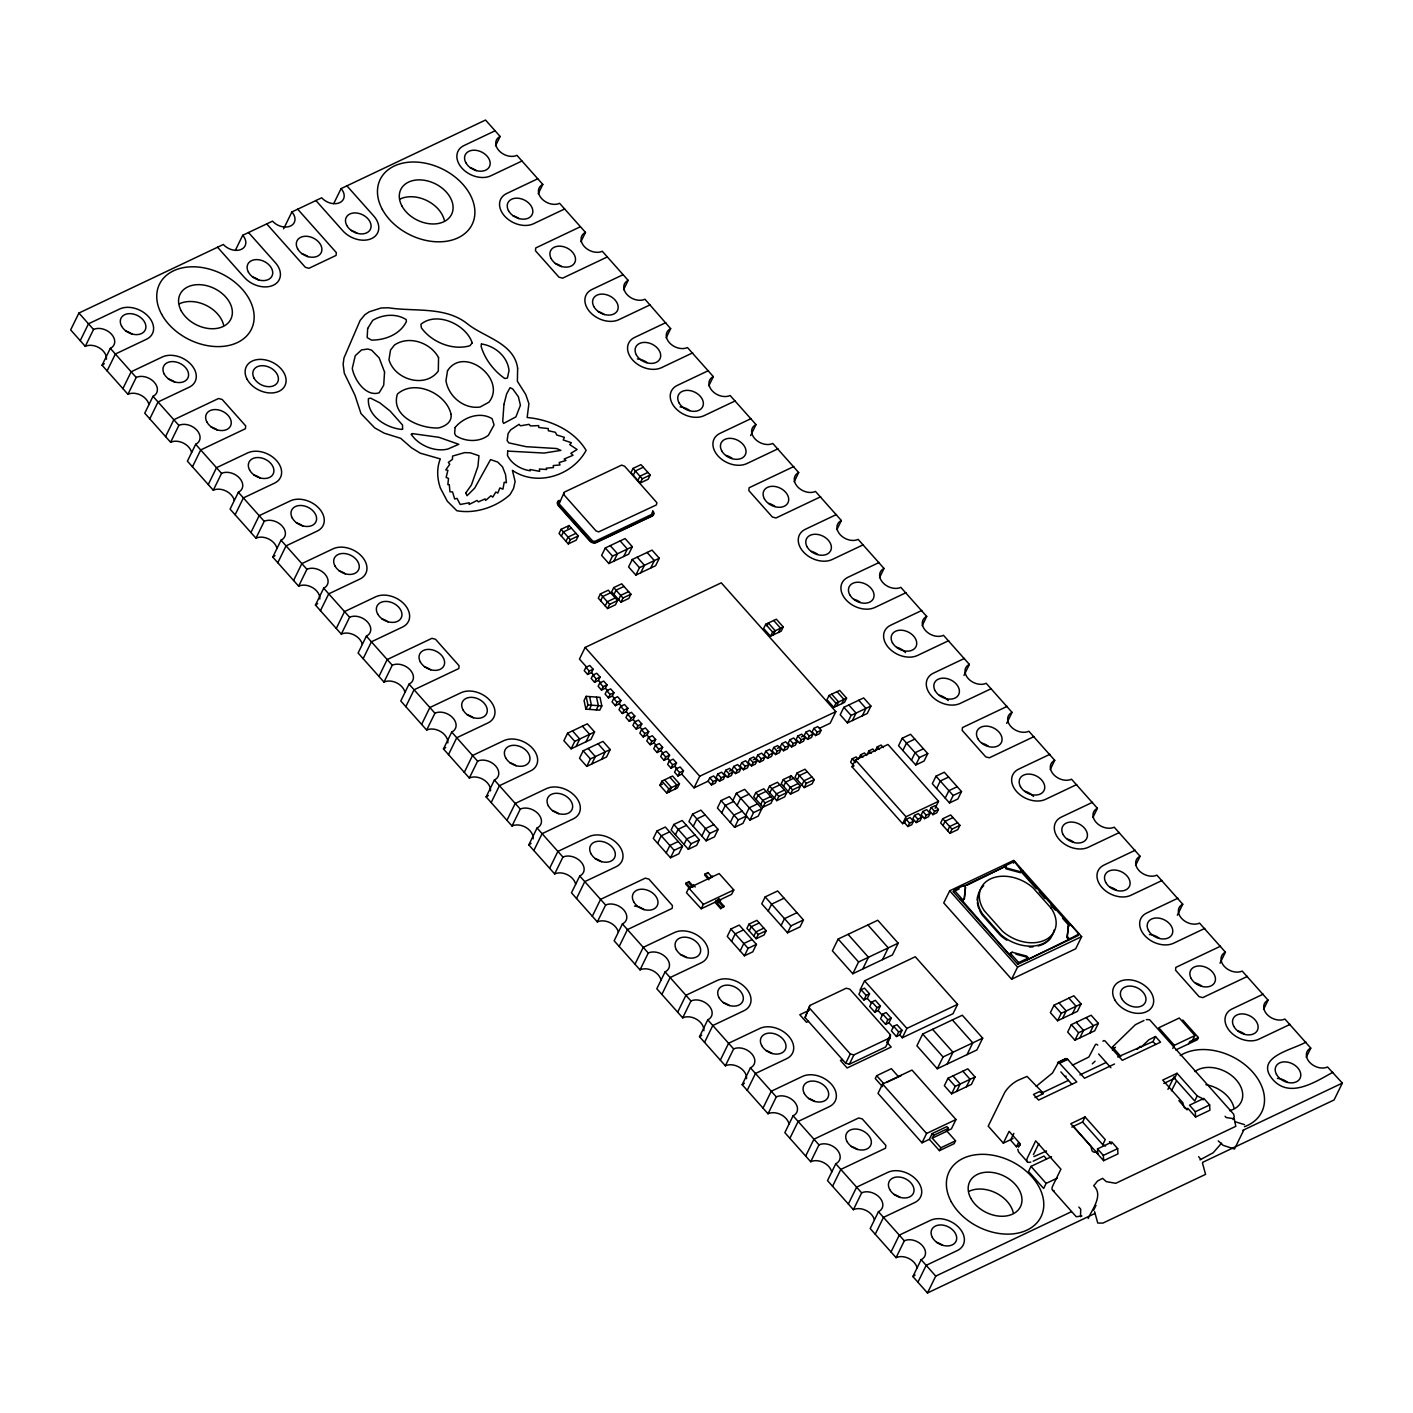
<?xml version="1.0" encoding="UTF-8"?>
<svg xmlns="http://www.w3.org/2000/svg" width="1413" height="1413" viewBox="0 0 1413 1413"><rect width="100%" height="100%" fill="white"/><g stroke="black" fill="none" stroke-linecap="round" stroke-linejoin="round"><path stroke-width="1.5" d="M1017.819 1149.193L1018.473 1151.789L1027.534 1161.981M1080.521 1216.717L1080.698 1209.175L1078.825 1207.073M805.074 1017.59L809.914 1005.455L846.228 988.217L849.831 989.188L890.473 1034.864L890.225 1037.672L885.651 1046.998L849.337 1064.236L845.716 1063.265L805.074 1017.59L809.914 1005.455M965.485 887.364L964.461 898.58L962.112 900.346L964.055 899.427L965.485 887.364L963.807 885.474L954.128 890.066L953.298 891.744L1017.819 964.267L1078.031 935.671L1078.861 933.993L1070.471 924.544L1068.528 925.462L1067.098 937.543L1068.776 939.433L1078.861 933.993M1067.098 937.543L1068.528 925.462M1202.534 1162.404L1334.084 1099.95L1342.35 1083.1L1327.566 1066.992A13.459 9.661 26.1 0 1 1309.48 1062.152A13.459 9.661 26.1 0 1 1310.769 1048.11L1284.894 1019.038A13.459 9.661 26.1 0 1 1266.807 1014.181A13.459 9.661 26.1 0 1 1268.097 1000.157L1242.221 971.067A13.459 9.661 26.1 0 1 1224.135 966.227A13.459 9.661 26.1 0 1 1225.424 952.185L1199.549 923.113A13.459 9.661 26.1 0 1 1181.462 918.256A13.459 9.661 26.1 0 1 1182.752 904.232L1156.876 875.142A13.459 9.661 26.1 0 1 1138.79 870.302A13.459 9.661 26.1 0 1 1140.079 856.26L1114.203 827.188A13.459 9.661 26.1 0 1 1096.117 822.331A13.459 9.661 26.1 0 1 1097.406 808.289L1071.531 779.217A13.459 9.661 26.1 0 1 1053.444 774.377A13.459 9.661 26.1 0 1 1054.734 760.335L1028.858 731.245A13.459 9.661 26.1 0 1 1010.772 726.406A13.459 9.661 26.1 0 1 1012.061 712.364L986.186 683.291A13.459 9.661 26.1 0 1 968.099 678.434A13.459 9.661 26.1 0 1 969.371 664.41L943.513 635.32A13.459 9.661 26.1 0 1 925.427 630.481A13.459 9.661 26.1 0 1 926.698 616.439L900.84 587.366A13.459 9.661 26.1 0 1 882.754 582.509A13.459 9.661 26.1 0 1 884.026 568.468L858.15 539.395A13.459 9.661 26.1 0 1 840.081 534.556A13.459 9.661 26.1 0 1 841.353 520.514L815.478 491.424A13.459 9.661 26.1 0 1 797.409 486.584A13.459 9.661 26.1 0 1 798.681 472.543L772.805 443.47A13.459 9.661 26.1 0 1 754.736 438.613A13.459 9.661 26.1 0 1 756.008 424.589L730.132 395.499A13.459 9.661 26.1 0 1 712.064 390.659A13.459 9.661 26.1 0 1 713.335 376.617L687.46 347.545A13.459 9.661 26.1 0 1 669.391 342.688A13.459 9.661 26.1 0 1 670.663 328.646L644.964 299.238A13.459 9.661 26.1 0 1 626.877 294.399A13.459 9.661 26.1 0 1 628.149 280.357L602.291 251.267A13.459 9.661 26.1 0 1 584.205 246.427A13.459 9.661 26.1 0 1 585.477 232.386L559.601 203.313A13.459 9.661 26.1 0 1 541.532 198.456A13.459 9.661 26.1 0 1 542.804 184.432L516.928 155.342A13.459 9.661 26.1 0 1 498.86 150.502A13.459 9.661 26.1 0 1 500.131 136.46L485.524 120.034L341.081 188.6A13.459 9.661 26.1 0 1 339.791 202.642A13.459 9.661 26.1 0 1 321.705 197.785L291.89 211.95A13.459 9.661 26.1 0 1 290.619 225.974A13.459 9.661 26.1 0 1 272.532 221.135L242.718 235.282A13.459 9.661 26.1 0 1 241.429 249.324A13.459 9.661 26.1 0 1 223.36 244.484L78.916 313.05L70.65 329.9L85.275 346.344A13.459 9.661 26.1 0 1 99.405 347.916A13.459 9.661 26.1 0 1 106.452 359.202M80.223 340.674L88.489 323.807L119.663 309.005A21.548 15.455 26.1 0 1 148.595 316.759A21.548 15.455 26.1 0 1 146.546 339.226L115.371 354.027L107.105 370.895M85.275 346.344L93.523 329.476L78.916 313.05M148.93 404.489A13.459 9.661 26.1 0 0 127.947 394.298L102.072 365.225L110.32 348.357A13.459 9.661 26.1 0 0 111.609 334.316A13.459 9.661 26.1 0 0 93.523 329.476M122.896 388.628L131.162 371.778L162.336 356.977A21.548 15.455 26.1 0 1 191.267 364.731A21.548 15.455 26.1 0 1 189.218 387.197L158.044 401.981L149.778 418.849M127.947 394.298L136.196 377.448L110.32 348.357M136.196 377.448A13.459 9.661 26.1 0 1 154.282 382.287A13.459 9.661 26.1 0 1 153.01 396.329L144.744 413.179L170.62 442.269A13.459 9.661 26.1 0 1 191.603 452.443M235.37 250.278L242.718 235.282M165.568 436.599L173.834 419.732L218.556 398.501L222.177 399.473L245.703 425.914L245.438 428.722L200.717 449.952L192.451 466.82M170.62 442.269L178.868 425.401L153.01 396.329M283.642 228.8L291.89 211.95M178.868 425.401A13.459 9.661 26.1 0 1 196.955 430.259A13.459 9.661 26.1 0 1 195.683 444.283L187.417 461.15L213.292 490.223A13.459 9.661 26.1 0 1 234.275 500.414M333.733 203.596L341.081 188.6M208.241 484.571L216.507 467.703L247.681 452.902A21.548 15.455 26.1 0 1 276.612 460.656A21.548 15.455 26.1 0 1 274.564 483.122L243.389 497.924L235.123 514.774M213.292 490.223L221.541 473.373L195.683 444.283M221.541 473.373A13.459 9.661 26.1 0 1 239.627 478.212A13.459 9.661 26.1 0 1 238.355 492.254L230.089 509.122L255.965 538.194A13.459 9.661 26.1 0 1 276.948 548.385M250.913 532.524L259.18 515.674L290.354 500.873A21.548 15.455 26.1 0 1 319.285 508.627A21.548 15.455 26.1 0 1 317.236 531.076L286.062 545.877L277.796 562.745M255.965 538.194L264.213 521.326L238.355 492.254M319.815 599.024A13.459 9.661 26.1 0 0 312.768 587.737A13.459 9.661 26.1 0 0 298.638 586.165L272.762 557.075L281.028 540.208A13.459 9.661 26.1 0 0 282.3 526.184A13.459 9.661 26.1 0 0 264.213 521.326M495.539 145.822L500.131 136.46M293.586 580.496L301.852 563.628L333.026 548.827A21.548 15.455 26.1 0 1 361.958 556.581A21.548 15.455 26.1 0 1 359.909 579.047L328.734 593.849L320.468 610.699M298.638 586.165L306.904 569.298L281.028 540.208M362.293 644.31A13.459 9.661 26.1 0 0 341.31 634.119L315.435 605.047L323.701 588.179A13.459 9.661 26.1 0 0 324.972 574.137A13.459 9.661 26.1 0 0 306.904 569.298M538.212 193.793L542.804 184.432M336.276 628.449L344.525 611.599L375.699 596.798A21.548 15.455 26.1 0 1 404.63 604.552A21.548 15.455 26.1 0 1 402.581 627.019L371.407 641.802L363.141 658.67M341.31 634.119L349.576 617.251L323.701 588.179M349.576 617.251A13.459 9.661 26.1 0 1 367.645 622.109A13.459 9.661 26.1 0 1 366.373 636.15L358.107 653L383.983 682.09A13.459 9.661 26.1 0 1 404.966 692.264M580.884 241.764L585.477 232.386M378.949 676.421L387.197 659.553L431.936 638.323L435.54 639.294L459.066 665.735L458.819 668.543L414.08 689.774L405.831 706.641M383.983 682.09L392.249 665.223L366.373 636.15M392.249 665.223A13.459 9.661 26.1 0 1 410.318 670.062A13.459 9.661 26.1 0 1 409.046 684.104L400.78 700.972L426.655 730.044A13.459 9.661 26.1 0 1 440.785 731.634A13.459 9.661 26.1 0 1 447.833 742.92M623.575 289.718L628.149 280.357M421.622 724.392L429.87 707.524L461.044 692.723A21.548 15.455 26.1 0 1 489.975 700.477A21.548 15.455 26.1 0 1 487.927 722.944L456.752 737.745L448.504 754.595M426.655 730.044L434.921 713.194L409.046 684.104M652.294 512.16L651.711 514.403L595.014 541.303L592.754 541.144L559.106 503.805L564.317 492.13L621.632 465.107L624.617 466.202L656.921 502.728L656.339 504.953L598.6 531.906L596.021 530.882L564.458 495.38L563.646 493.066M490.523 790.891A13.459 9.661 26.1 0 0 483.458 779.605A13.459 9.661 26.1 0 0 469.328 778.015L443.452 748.925L451.718 732.075A13.459 9.661 26.1 0 0 452.99 718.034A13.459 9.661 26.1 0 0 434.921 713.194M561.12 529.31L559.053 533.531L568.291 543.917L576.239 540.155L578.288 535.933L569.05 525.548L561.12 529.31L570.357 539.695L568.291 543.917M561.367 536.128L563.434 531.906L571.364 528.144M567.673 528.356L569.05 525.548M565.977 541.32L568.044 537.099L575.992 533.337M666.159 337.831L670.663 328.646M464.294 772.346L472.543 755.496L503.717 740.695A21.548 15.455 26.1 0 1 532.648 748.448A21.548 15.455 26.1 0 1 530.599 770.897L499.425 785.699L491.176 802.566M469.328 778.015L477.594 761.148L451.718 732.075M633.042 468.409L630.975 472.631L640.213 483.016L648.161 479.254L650.227 475.033L640.972 464.647L633.042 468.409L642.279 478.795L640.213 483.016M633.289 475.227L635.355 471.006L643.286 467.244M637.899 480.42L639.965 476.199L647.913 472.437M605.294 547.979L601.638 555.415L608.879 563.557L628.679 554.143L632.335 546.707L625.094 538.565L605.294 547.979L612.518 556.104L608.879 563.557M533.196 838.845A13.459 9.661 26.1 0 0 526.131 827.559A13.459 9.661 26.1 0 0 512.001 825.987L486.125 796.897L494.391 780.029A13.459 9.661 26.1 0 0 495.663 766.005A13.459 9.661 26.1 0 0 477.594 761.148M613.825 561.208L617.481 553.755L610.239 545.63M600.384 593.937L598.317 598.158L607.555 608.544L615.503 604.782L617.569 600.56L608.314 590.175L600.384 593.937L609.621 604.322L607.555 608.544M600.631 600.755L602.697 596.533L610.628 592.771M623.734 556.492L627.372 549.056L620.148 540.914M708.831 385.802L713.335 376.617M613.737 587.596L611.67 591.817L620.925 602.203L628.856 598.423L630.922 594.219L621.685 583.834L613.737 587.596L622.992 597.982L620.925 602.203M605.241 605.947L607.307 601.726L615.256 597.964M819.593 728.26L830.138 723.244L835.842 711.622L721.266 582.827L585.141 647.437L579.454 659.076L586.695 667.219M613.984 594.414L616.05 590.192L623.998 586.43M632.247 559.513L628.591 566.966L635.832 575.091L655.632 565.695L659.288 558.241L652.047 550.116L632.247 559.513L639.471 567.655L635.832 575.091M506.967 820.317L515.215 803.449L546.389 788.648A21.548 15.455 26.1 0 1 575.321 796.402A21.548 15.455 26.1 0 1 573.272 818.869L542.097 833.67L533.849 850.52M618.611 599.607L620.678 595.385L628.608 591.623M585.918 667.307L584.258 670.68L587.614 674.46L591.499 672.623L593.142 669.25L589.786 665.47L585.918 667.307L589.274 671.087L587.614 674.46M512.001 825.987L520.267 809.119L494.391 780.029M640.778 572.742L644.434 565.288L637.192 557.164M592.859 675.114L591.217 678.487L594.573 682.267L598.441 680.43L600.101 677.057L596.728 673.277L592.859 675.114L596.215 678.894L594.573 682.267M567.549 733.241L563.893 740.695L571.117 748.819L590.934 739.423L594.573 731.969L587.349 723.827L567.549 733.241L574.773 741.366L571.117 748.819M586.13 696.344L584.064 700.548L585.883 709.132L599.766 710.156L601.832 705.935L600.013 697.351L586.13 696.344L587.932 704.91L585.883 709.132M650.687 568.044L654.325 560.59L647.101 552.465M599.801 682.921L598.158 686.294L601.514 690.074L605.382 688.237L607.042 684.863L603.687 681.084L599.801 682.921L603.174 686.7L601.514 690.074M589.345 709.379L591.411 705.175L589.592 696.591M576.08 746.47L579.719 739.017L572.495 730.892M575.656 884.132A13.459 9.661 26.1 0 0 554.673 873.941L528.798 844.868L537.064 828A13.459 9.661 26.1 0 0 538.353 813.959A13.459 9.661 26.1 0 0 520.267 809.119M596.286 709.891L598.353 705.67L596.533 697.104M606.76 690.727L605.1 694.101L608.473 697.881L612.341 696.044L613.984 692.67L610.628 688.89L606.76 690.727L610.116 694.507L608.473 697.881M585.989 741.772L589.627 734.318L582.403 726.194M583.163 750.798L579.524 758.251L586.748 766.376L606.548 756.979L610.204 749.526L602.98 741.401L583.163 750.798L590.404 758.922L586.748 766.376M613.701 698.552L612.059 701.908L615.414 705.688L619.283 703.851L620.943 700.477L617.569 696.697L613.701 698.552L617.057 702.314L615.414 705.688M750.621 435.593L756.008 424.589M591.694 764.027L595.35 756.573L588.126 748.448M620.66 706.359L619 709.732L622.356 713.494L626.224 711.657L627.884 708.284L624.528 704.522L620.66 706.359L624.016 710.121L622.356 713.494M601.602 759.329L605.259 751.875L598.017 743.75M549.639 868.271L557.888 851.421L589.062 836.62A21.548 15.455 26.1 0 1 617.993 844.373A21.548 15.455 26.1 0 1 615.944 866.84L584.77 881.624L576.522 898.491M627.602 714.166L625.941 717.539L629.315 721.319L633.183 719.464L634.826 716.108L631.47 712.329L627.602 714.166L630.957 717.945L629.315 721.319M554.673 873.941L562.939 857.073L537.064 828M634.543 721.972L632.9 725.346L636.256 729.126L640.124 727.289L641.785 723.915L638.411 720.135L634.543 721.972L637.899 725.752L636.256 729.126M641.502 729.779L639.842 733.153L643.198 736.932L647.083 735.096L648.726 731.722L645.37 727.942L641.502 729.779L644.858 733.559L643.198 736.932M562.939 857.073A13.459 9.661 26.1 0 1 581.026 861.93A13.459 9.661 26.1 0 1 579.736 875.972L571.47 892.822L597.346 921.912A13.459 9.661 26.1 0 1 618.329 932.085M648.443 737.586L646.783 740.96L650.157 744.739L654.025 742.902L655.667 739.529L652.311 735.749L648.443 737.586L651.799 741.366L650.157 744.739M655.385 745.393L653.742 748.766L657.098 752.546L660.966 750.709L662.626 747.336L659.27 743.556L655.385 745.393L658.758 749.173L657.098 752.546M794.194 481.727L798.681 472.543M662.344 753.2L660.683 756.573L664.039 760.353L667.925 758.516L669.568 755.143L666.212 751.363L662.344 753.2L665.7 756.979L664.039 760.353M592.312 916.242L600.578 899.375L645.299 878.144L648.92 879.116L672.429 905.556L672.182 908.365L627.443 929.595L619.194 946.463M669.285 761.006L667.625 764.38L670.998 768.16L674.866 766.323L676.509 762.949L673.153 759.17L669.285 761.006L672.641 764.786L670.998 768.16M659.871 785.31L661.92 781.106L672.57 776.037L679.459 783.791L677.392 787.995L666.759 793.064L659.871 785.31L662.52 784.056M597.346 921.912L605.612 905.044L579.736 875.972M676.226 768.831L674.584 772.205L677.94 775.967L681.808 774.13L683.468 770.756L680.112 766.994L676.226 768.831L679.6 772.593L677.94 775.967M666.759 793.064L668.808 788.843L679.459 783.791M669.409 791.792L671.475 787.571L664.587 779.835M674.743 789.266L676.809 785.045L669.921 777.309M656.974 830.985L653.318 838.439L670.504 857.762L678.841 853.805L682.497 846.352L665.311 827.029L656.974 830.985L674.16 850.308L670.504 857.762M657.61 843.278L661.266 835.825L669.603 831.868M765.705 624.281L763.638 628.485L770.527 636.239L781.177 631.169L783.244 626.966L776.355 619.212L765.705 624.281L772.593 632.017L770.527 636.239M766.994 625.818L768.372 623.009L775.26 630.746L773.194 634.967M605.612 905.044A13.459 9.661 26.1 0 1 623.698 909.884A13.459 9.661 26.1 0 1 622.409 923.925L614.143 940.793L640.018 969.866A13.459 9.661 26.1 0 1 661.001 980.057M673.842 824.468L671.14 829.979L688.325 849.301L696.662 845.345L699.364 839.834L682.161 820.511L673.842 824.468L691.028 843.791L688.325 849.301M681.808 774.13L694.03 787.871L699.735 776.232L835.842 711.622M666.212 852.922L669.868 845.486L678.187 841.53M675.432 834.818L678.134 829.307L686.471 825.351M778.51 632.441L780.577 628.22L773.688 620.484M708.107 781.177L709.75 777.804L713.636 775.967L716.992 779.746L715.331 783.12L711.463 784.957L708.107 781.177L694.03 787.871M692.6 814.082L688.943 821.536L706.129 840.841L714.466 836.885L718.122 829.449L700.936 810.126L692.6 814.082L709.785 833.405L706.129 840.841M711.463 784.957L713.123 781.583L716.992 779.746M836.867 529.698L841.353 520.514M717.769 774.006L716.108 777.38L719.464 781.159L723.35 779.322L724.993 775.949L721.637 772.169L717.769 774.006L721.125 777.786L719.464 781.159M684.016 844.479L686.718 838.969L695.055 834.995M693.235 826.358L696.892 818.904L705.228 814.948M725.77 770.209L724.127 773.582L727.483 777.362L731.351 775.525L733.011 772.152L729.638 768.372L725.77 770.209L729.126 773.988L727.483 777.362M634.985 964.214L643.251 947.346L674.425 932.545A21.548 15.455 26.1 0 1 703.356 940.299A21.548 15.455 26.1 0 1 701.29 962.765L670.133 977.549L661.867 994.416M732.128 769.785L733.771 766.411L737.657 764.574L741.013 768.336L739.352 771.71L735.484 773.565L732.128 769.785L729.373 771.092M701.837 836.019L705.493 828.566L713.83 824.609M732.711 800.765L736.35 793.311L744.686 789.355L761.872 808.66L758.233 816.113L749.897 820.07L729.391 796.614L721.054 800.57L717.415 808.024L734.601 827.329L742.938 823.373L746.576 815.937L738.24 819.893L734.601 827.329M735.484 773.565L737.144 770.191L741.013 768.336M640.018 969.866L648.284 953.016L622.409 923.925M741.79 762.614L740.129 765.97L743.485 769.749L747.371 767.913L749.014 764.539L745.658 760.759L741.79 762.614L745.146 766.376L743.485 769.749M686.153 882.966L690.18 887.505L693.094 886.128L689.049 881.588L686.153 882.966L685.658 883.973L689.933 888.795M721.707 812.846L725.364 805.392L733.683 801.436M689.049 881.588L688.555 882.595L692.847 887.417M749.791 758.799L748.148 762.172L751.504 765.952L755.372 764.115L757.032 760.742L753.659 756.962L749.791 758.799L753.147 762.578L751.504 765.952M718.864 898.845L717.875 900.876L731.616 894.341L733.771 889.96L719.182 873.57L688.785 888L686.471 892.733L701.219 908.771L714.96 902.253L718.864 898.845L720.542 900.735L717.133 903.119L721.178 907.658L720.683 908.665L714.96 902.253M690.18 887.505L693.589 885.103L695.267 886.993M693.094 886.128L693.589 885.103M756.149 758.375L757.792 755.001L761.678 753.164L765.034 756.944L763.373 760.318L759.505 762.155L756.149 758.375L753.394 759.682M737.003 805.587L740.659 798.133L748.996 794.177M759.505 762.155L761.165 758.781L765.034 756.944M705.105 873.976L709.132 878.497L712.046 877.12L708.001 872.598L705.105 873.976L704.61 874.983L708.884 879.804M730.291 822.507L733.948 815.054L742.284 811.097M765.811 751.204L764.15 754.577L767.506 758.357L771.392 756.52L773.035 753.147L769.679 749.367L765.811 751.204L769.167 754.984L767.506 758.357M707.507 873.605L708.001 872.598M709.132 878.497L712.541 876.113L712.046 877.12M773.812 747.406L772.169 750.78L775.525 754.56L779.393 752.705L781.053 749.349L777.68 745.569L773.812 747.406L777.168 751.186L775.525 754.56M648.284 953.016A13.459 9.661 26.1 0 1 666.371 957.855A13.459 9.661 26.1 0 1 665.081 971.897L656.815 988.747L682.691 1017.837A13.459 9.661 26.1 0 1 696.821 1019.427A13.459 9.661 26.1 0 1 703.886 1030.695M755.814 792.569L753.747 796.773L762.985 807.176L770.933 803.396L772.999 799.175L763.762 788.79L755.814 792.569L765.051 802.955L762.985 807.176M745.587 815.248L749.243 807.794L757.58 803.838M780.17 746.982L781.813 743.609L785.699 741.772L789.055 745.534L787.394 748.908L783.526 750.745L780.17 746.982L777.415 748.289M701.219 908.771L703.374 904.391L733.771 889.96M756.061 799.369L758.127 795.166L766.058 791.386M783.526 750.745L785.186 747.371L789.055 745.534M749.897 820.07L753.535 812.616L761.872 808.66M789.832 739.794L788.171 743.167L791.527 746.947L795.413 745.11L797.056 741.737L793.7 737.957L789.832 739.794L793.188 743.574L791.527 746.947M769.573 786.034L767.506 790.256L776.744 800.641L784.674 796.879L786.741 792.658L777.503 782.272L769.573 786.034L778.81 796.42L776.744 800.641M760.689 804.562L762.755 800.359L770.686 796.579M769.802 792.852L771.869 788.631L779.817 784.869M797.833 735.996L796.173 739.37L799.546 743.15L803.414 741.313L805.074 737.939L801.701 734.159L797.833 735.996L801.189 739.776L799.546 743.15M717.133 903.119L720.542 900.735M879.54 577.652L884.026 568.468M804.191 735.572L805.834 732.199L809.72 730.362L813.076 734.142L811.415 737.515L807.547 739.352L804.191 735.572L801.436 736.88M774.43 798.045L776.496 793.823L784.427 790.061M783.314 779.517L781.248 783.738L790.485 794.124L798.433 790.344L800.482 786.14L791.245 775.755L783.314 779.517L792.552 789.902L790.485 794.124M720.683 908.665L724.074 906.281L720.047 901.741M783.561 786.335L785.628 782.113L793.558 778.351M807.547 739.352L809.207 735.979L813.076 734.142M829.042 695.461L826.976 699.682L833.864 707.418L844.515 702.367L846.581 698.146L839.693 690.409L829.042 695.461L835.931 703.215L833.864 707.418M813.853 728.402L812.192 731.775L815.548 735.555L819.434 733.718L821.077 730.344L817.721 726.565L813.853 728.402L817.209 732.181L815.548 735.555M789.867 778.563L791.245 775.755M677.657 1012.167L685.923 995.3L717.098 980.516A21.548 15.455 26.1 0 1 746.029 988.27A21.548 15.455 26.1 0 1 743.98 1010.719L712.806 1025.52L704.539 1042.388M788.171 791.527L790.238 787.306L798.186 783.544M797.056 772.982L794.989 777.203L804.227 787.589L812.175 783.826L814.241 779.605L805.004 769.22L797.056 772.982L806.293 783.367L804.227 787.589M797.303 779.799L799.369 775.578L807.3 771.816M682.691 1017.837L690.957 1000.969L665.081 971.897M836.531 706.164L838.598 701.943L831.709 694.207M730.892 929.03L727.253 936.466L744.439 955.789L752.776 951.832L756.414 944.379L739.229 925.073L730.892 929.03L748.095 948.335L744.439 955.789M801.93 784.992L803.997 780.771L811.927 777.009M841.848 703.639L843.914 699.417L837.026 691.681M843.861 707.312L840.205 714.766L847.447 722.891L867.246 713.494L870.903 706.041L863.661 697.916L843.861 707.312L851.085 715.455L847.447 722.891M731.545 941.305L735.202 933.852L743.538 929.895M748.996 924.12L746.929 928.323L756.167 938.709L764.097 934.947L766.164 930.725L756.926 920.34L748.996 924.12L758.233 934.505L756.167 938.709M765.157 896.902L761.766 903.825L787.536 932.81L800.041 926.875L803.432 919.951L777.662 890.967L765.157 896.902L790.927 925.886L787.536 932.81M749.226 930.92L751.292 926.716L759.24 922.936M852.392 720.542L856.048 713.106L848.807 704.963M740.147 950.967L743.786 943.513L752.122 939.557M746.559 1078.667A13.459 9.661 26.1 0 0 739.494 1067.38A13.459 9.661 26.1 0 0 725.364 1065.791L699.506 1036.718L707.754 1019.85A13.459 9.661 26.1 0 0 709.043 1005.826A13.459 9.661 26.1 0 0 690.957 1000.969M753.853 936.113L755.92 931.909L763.85 928.129M862.301 715.843L865.957 708.39L858.715 700.265M768.195 911.067L771.604 904.143L784.091 898.209M858.38 759.435L856.137 756.909L852.269 758.746L850.608 762.119L853.982 765.899L852.039 766.817L902.607 823.655L904.55 822.737L906.192 819.363L910.078 817.526L913.434 821.306L911.774 824.68L907.905 826.517L904.55 822.737M852.039 766.817L855.43 759.911L887.965 744.474L938.532 801.312L935.141 808.218M922.212 625.623L926.698 616.439M858.945 758.18L860.588 754.807L864.473 752.97L866.699 755.478M781.089 925.568L784.48 918.644L796.985 912.692M867.264 754.224L868.924 750.851L872.792 749.014L875.036 751.522M720.33 1060.139L728.596 1043.271L759.77 1028.47A21.548 15.455 26.1 0 1 788.701 1036.224A21.548 15.455 26.1 0 1 786.652 1058.69L755.478 1073.491L747.212 1090.341M875.601 750.268L877.243 746.894L881.111 745.057L883.355 747.583M725.364 1065.791L733.63 1048.941L707.754 1019.85M902.218 738.24L898.562 745.693L915.748 764.998L924.084 761.042L927.74 753.606L910.555 734.283L902.218 738.24L919.404 757.562L915.748 764.998M902.854 750.515L906.51 743.061L914.847 739.105M789.037 1123.953A13.459 9.661 26.1 0 0 768.036 1113.762L742.178 1084.689L750.427 1067.822A13.459 9.661 26.1 0 0 751.716 1053.78A13.459 9.661 26.1 0 0 733.63 1048.941M911.456 760.176L915.094 752.723L923.431 748.766M963.984 675.414L969.371 664.41M838.156 939.044L832.398 950.825L852.798 973.751L892.415 954.941L898.173 943.178L877.773 920.252L838.156 939.044L858.556 961.97L852.798 973.751M763.002 1108.092L771.268 1091.242L802.443 1076.441A21.548 15.455 26.1 0 1 831.374 1084.195A21.548 15.455 26.1 0 1 829.325 1106.644L798.151 1121.445L789.885 1138.313M902.607 823.655L905.998 816.749L938.532 801.312M907.905 826.517L909.566 823.143L913.434 821.306M768.036 1113.762L776.302 1096.894L750.427 1067.822M914.529 815.425L912.869 818.781L916.225 822.56L920.11 820.723L921.753 817.35L918.397 813.57L914.529 815.425L917.885 819.187L916.225 822.56M935.989 776.196L932.333 783.65L949.518 802.955L957.855 798.999L961.511 791.545L944.308 772.24L935.989 776.196L953.174 795.501L949.518 802.955M922.848 811.468L921.205 814.842L924.561 818.622L928.429 816.767L930.09 813.411L926.716 809.631L922.848 811.468L926.204 815.248L924.561 818.622M936.625 788.472L940.281 781.018L948.618 777.062M931.185 807.512L929.524 810.885L932.88 814.665L936.748 812.828L938.409 809.455L935.053 805.675L931.185 807.512L934.541 811.292L932.88 814.665M945.226 798.133L948.865 790.679L957.202 786.723M862.707 969.053L868.465 957.272L848.065 934.346M776.302 1096.894A13.459 9.661 26.1 0 1 794.389 1101.751A13.459 9.661 26.1 0 1 793.099 1115.793L784.851 1132.643L810.709 1161.733A13.459 9.661 26.1 0 1 831.709 1171.907M942.736 818.728L940.669 822.949L949.925 833.334L957.855 829.572L959.922 825.351L950.684 814.965L942.736 818.728L951.973 829.131L949.925 833.334M859.987 990.16L864.562 980.834L915.271 956.76L957.608 1004.343L953.033 1013.686L902.324 1037.76L899.816 1034.917L902.042 1030.36L896.99 1024.708L893.634 1026.297L891.391 1030.854L896.443 1036.524L899.816 1034.917M861.118 989.754L858.892 994.31L863.926 999.98L867.299 998.373L869.525 993.834L864.491 988.164L861.118 989.754L866.169 995.423L863.926 999.98M942.983 825.545L945.05 821.324L952.998 817.562M882.507 959.639L888.265 947.876L867.882 924.95M947.611 830.738L949.677 826.517L957.608 822.755M1006.657 723.385L1012.061 712.364M871.962 1001.941L869.719 1006.498L874.771 1012.167L878.144 1010.56L880.37 1006.003L875.318 1000.333L871.962 1001.941L876.996 1007.61L874.771 1012.167M845.716 1063.265L850.29 1053.939L809.649 1008.264M849.337 1064.236L853.911 1054.893L890.225 1037.672M805.675 1156.064L813.941 1139.196L858.662 1117.966L862.283 1118.937L885.81 1145.378L885.545 1148.186L840.823 1169.416L832.557 1186.284M810.709 1161.733L818.975 1144.866L793.099 1115.793M882.789 1014.128L880.564 1018.667L885.598 1024.337L888.971 1022.747L891.197 1018.19L886.163 1012.52L882.789 1014.128L887.841 1019.78L885.598 1024.337M949.695 890.791L943.743 902.925L1011.62 979.209L1075.699 948.794L1081.651 936.642L1013.775 860.358L949.695 890.791L1017.572 967.075L1011.62 979.209M886.816 1042.317L890.473 1034.864M963.807 885.474L963.401 886.304L1006.197 865.992L966.881 885.297M960.028 899.304L960.434 898.456L1011.107 956.707M898.527 1076.724L891.391 1068.687L876.678 1075.682L875.283 1078.543L882.471 1086.632M896.443 1036.524L898.668 1031.967L902.042 1030.36M818.975 1144.866A13.459 9.661 26.1 0 1 837.061 1149.705A13.459 9.661 26.1 0 1 835.772 1163.747L827.523 1180.614L853.399 1209.687A13.459 9.661 26.1 0 1 874.382 1219.878M902.324 1037.76L906.899 1028.417L957.608 1004.343M945.898 1131.477L951.408 1128.846L955.983 1119.52L911.986 1070.065L882.577 1084.036L878.003 1093.362L922 1142.817L929.348 1139.32L932.156 1133.597L946.869 1126.603L948.388 1128.316L946.975 1131.177L932.262 1138.154L940.846 1147.78L939.433 1150.659L929.348 1139.32M1050.23 769.52L1054.734 760.335M1004.661 866.081L1005.932 868.801L1020.398 872.686L1022.341 871.768L1014.357 861.488L1004.661 866.081L1006.356 867.971L1020.822 871.839L1022.747 870.92M922.671 1034.033L916.913 1045.814L937.296 1068.74L976.913 1049.93L982.689 1038.149L962.288 1015.223L922.671 1034.033L943.072 1056.959L937.296 1068.74M1013.527 863.166L1014.357 861.488M848.348 1204.035L856.614 1187.167L887.788 1172.366A21.548 15.455 26.1 0 1 916.719 1180.12A21.548 15.455 26.1 0 1 914.67 1202.587L883.496 1217.37L875.23 1234.238M853.399 1209.687L861.647 1192.837L835.772 1163.747M947.205 1064.024L952.98 1052.261L932.58 1029.335M861.647 1192.837A13.459 9.661 26.1 0 1 879.734 1197.676A13.459 9.661 26.1 0 1 878.444 1211.718L870.196 1228.568L896.072 1257.658A13.459 9.661 26.1 0 1 917.055 1267.832M947.999 1078.243L944.361 1085.696L951.585 1093.821L971.402 1084.407L975.041 1076.971L967.817 1068.829L947.999 1078.243L955.241 1086.367L951.585 1093.821M1012.185 952.221L1009.836 953.987L1012.185 952.221L1026.65 956.089L1028.328 957.979L1027.922 958.826L1026.227 956.937L1015.894 954.164M922 1142.817L926.575 1133.473L955.983 1119.52M967.022 1054.628L972.78 1042.865L952.38 1019.939M932.262 1138.154L933.675 1135.293L948.388 1128.316M1017.819 964.267L1018.649 962.571L1028.328 957.979M956.548 1091.472L960.186 1084.018L952.963 1075.894M1092.903 817.473L1097.406 808.289M1025.573 960.593L1070.701 938.515L1070.295 939.362M966.439 1086.774L970.095 1079.32L962.871 1071.195M891.02 1251.989L899.286 1235.121L930.461 1220.337A21.548 15.455 26.1 0 1 959.392 1228.091A21.548 15.455 26.1 0 1 957.343 1250.54L926.169 1265.341L917.902 1282.209M896.072 1257.658L904.32 1240.791L878.444 1211.718M946.975 1131.177L955.541 1140.803L954.146 1143.665L939.433 1150.659M1068.122 926.31L1070.471 924.544M1094.916 1213.484L927.476 1292.966L912.869 1276.54L921.135 1259.672A13.459 9.661 26.1 0 0 922.406 1245.648A13.459 9.661 26.1 0 0 904.32 1240.791M1054.027 1005.191L1050.371 1012.626L1057.595 1020.769L1077.413 1011.355L1081.069 1003.919L1073.827 995.776L1054.027 1005.191L1061.251 1013.315L1057.595 1020.769M1135.575 865.445L1140.079 856.26M927.476 1292.966L935.742 1276.098L1071.284 1211.771M1062.558 1018.42L1066.197 1010.966L1058.973 1002.841M1043.377 1093.203L1027.057 1076.423L1018.137 1080.239A13.459 4.645 -41.7 0 0 1004.325 1093.256L988.217 1126.143L1003.336 1143.135L1009.112 1131.336L1020.204 1143.788L1018.543 1147.162M1013.863 1133.403L1010.56 1140.15L1016.442 1146.755L1020.168 1144.989M1072.467 1013.704L1076.105 1006.268L1068.882 998.126M1071.319 1024.637L1067.68 1032.091L1074.904 1040.215L1094.722 1030.801L1098.36 1023.365L1091.136 1015.223L1071.319 1024.637L1078.561 1032.762L1074.904 1040.215M1035.005 1097.601L1042.971 1093.821L1039.332 1091.666L1033.504 1094.421L1038.555 1100.091L1076.794 1081.934L1058.567 1062.205L1052.526 1072.962L1036.153 1086.385M1016.442 1146.755L1018.349 1142.87L1020.027 1144.76M1079.868 1037.866L1083.506 1030.413L1076.282 1022.288M1089.759 1033.168L1093.415 1025.714L1086.173 1017.59M1033.433 1154.615L1038.838 1143.594M1051.537 1156.664L1031.013 1166.396L1028.54 1171.465L1043.659 1188.457L1046.132 1183.405L1057.33 1178.089M1177.347 915.235L1182.752 904.232M1071.849 1127.097L1082.605 1122.01L1085.078 1116.941L1105.249 1139.602L1102.758 1144.671L1105.567 1146.014M1117.683 1056.995L1153.008 1041.575L1155.498 1036.524L1160.532 1042.176L1122.293 1060.333L1105.496 1041.452A2.685 1.625 64.6 0 0 1102.988 1041.257M1088.204 1218.465C1092.196 1209.281 1103.765 1194.939 1093.715 1185.772L1097.495 1181.074L1102.564 1178.336L1106.326 1181.639L1115.758 1183.299L1235.81 1126.32L1234.273 1118.76L1226.201 1117.542L1225.089 1116.288M1093.521 1210.446L1095.993 1205.395M1172.825 1048.464L1174.362 1045.32L1194.886 1035.588L1179.272 1018.014L1158.748 1027.763L1174.362 1045.32M1220.02 963.207L1225.424 952.185M1188.598 1043.871L1189.675 1041.681L1198.383 1037.548L1182.769 1019.974M1167.933 1089.352L1174.221 1076.494M1192.572 1040.304L1194.886 1035.588M1163.835 1083.453L1174.574 1078.349L1177.047 1073.279L1197.217 1095.94L1201.403 1097.989A2.685 1.925 26.1 0 1 1203.081 1099.879M1176.446 1081.086L1171.448 1090.765M1198.383 1037.548L1197.323 1039.738L1175.722 1049.983M1197.217 1095.94L1194.727 1101.01L1174.574 1078.349M1263.593 1009.341L1268.097 1000.157M1233.125 1119.591L1234.273 1116.712L1233.62 1114.133L1149.617 1019.709L1146.349 1019.585M1243.564 1130.488L1234.485 1149.034L1223.146 1145.342L1218.236 1140.892M1306.266 1057.295L1310.769 1048.11M1221.556 1143.188L1213.149 1152.796L1200.008 1159.896M1065.225 1059.167L1067.733 1059.379L1084.53 1078.26L1114.539 1064.007M559.018 502.498L559.689 501.58M1095.075 1061.216L1092.32 1063.812M1120.827 1056.429L1112.437 1046.98L1135.381 1024.69L1143.982 1020.486M1112.437 1050.248L1115.493 1047.245M1137.2 1049.276L1140.238 1046.291M1141.086 1047.245L1148.822 1039.791L1155.498 1036.524M495.098 130.791L463.923 145.592A21.548 15.455 26.1 0 0 461.874 168.059A21.548 15.455 26.1 0 0 490.806 175.813L521.98 161.011M537.77 178.762L506.596 193.563A21.548 15.455 26.1 0 0 504.547 216.012A21.548 15.455 26.1 0 0 533.478 223.766L564.652 208.965M580.443 226.716L535.721 247.964L535.456 250.755L558.983 277.195L562.604 278.167L607.325 256.936M623.115 274.687L591.941 289.488A21.548 15.455 26.1 0 0 589.892 311.937A21.548 15.455 26.1 0 0 618.823 319.691L649.998 304.908M665.788 322.659L634.614 337.442A21.548 15.455 26.1 0 0 632.565 359.909A21.548 15.455 26.1 0 0 661.496 367.663L692.67 352.861M708.461 370.612L677.286 385.413A21.548 15.455 26.1 0 0 675.237 407.88A21.548 15.455 26.1 0 0 704.169 415.634L735.343 400.833M751.133 418.584L719.959 433.385A21.548 15.455 26.1 0 0 717.91 455.834A21.548 15.455 26.1 0 0 746.841 463.588L778.015 448.786M642.279 478.795L650.227 475.033M570.357 539.695L578.288 535.933M793.806 466.537L749.084 487.768L748.819 490.576L772.346 517.017L775.967 517.988L820.688 496.758M612.518 556.104L632.335 546.707M639.471 567.655L659.288 558.241M609.621 604.322L617.569 600.56M622.992 597.982L630.922 594.219M836.478 514.509L805.304 529.31A21.548 15.455 26.1 0 0 803.255 551.759A21.548 15.455 26.1 0 0 832.186 559.513L863.361 544.729M589.274 671.087L593.142 669.25M596.215 678.894L600.101 677.057M603.174 686.7L607.042 684.863M879.151 562.48L847.977 577.263A21.548 15.455 26.1 0 0 845.928 599.73A21.548 15.455 26.1 0 0 874.859 607.484L906.033 592.683M610.116 694.507L613.984 692.67M617.057 702.314L620.943 700.477M772.593 632.017L783.244 626.966M624.016 710.121L627.884 708.284M574.773 741.366L594.573 731.969M630.957 717.945L634.826 716.108M637.899 725.752L641.785 723.915M590.404 758.922L610.204 749.526M644.858 733.559L648.726 731.722M921.824 610.434L890.649 625.235A21.548 15.455 26.1 0 0 888.6 647.702A21.548 15.455 26.1 0 0 917.532 655.455L948.706 640.654M651.799 741.366L655.667 739.529M658.758 749.173L662.626 747.336M665.7 756.979L669.568 755.143M672.641 764.786L676.509 762.949M679.6 772.593L683.468 770.756M835.931 703.215L846.581 698.146M964.496 658.405L933.339 673.206A21.548 15.455 26.1 0 0 931.273 695.655A21.548 15.455 26.1 0 0 960.204 703.409L991.378 688.608M851.085 715.455L870.903 706.041M721.125 777.786L724.993 775.949M729.126 773.988L733.011 772.152M745.146 766.376L749.014 764.539M753.147 762.578L757.032 760.742M769.167 754.984L773.035 753.147M777.168 751.186L781.053 749.349M793.188 743.574L797.056 741.737M801.189 739.776L805.074 737.939M817.209 732.181L821.077 730.344M765.051 802.955L772.999 799.175M778.81 796.42L786.741 792.658M792.552 789.902L800.482 786.14M806.293 783.367L814.241 779.605M674.16 850.308L682.497 846.352M709.785 833.405L718.122 829.449M691.028 843.791L699.364 839.834M1007.169 706.359L962.447 727.589L962.2 730.397L985.709 756.838L989.33 757.81L1034.051 736.579M919.404 757.562L927.74 753.606M953.174 795.501L961.511 791.545M721.178 907.658L724.074 906.281M1049.859 754.33L1018.685 769.131A21.548 15.455 26.1 0 0 1016.636 791.58A21.548 15.455 26.1 0 0 1045.567 799.334L1076.724 784.551M917.885 819.187L921.753 817.35M926.204 815.248L930.09 813.411M934.541 811.292L938.409 809.455M951.973 829.131L959.922 825.351M758.233 934.505L766.164 930.725M790.927 925.886L803.432 919.951M748.095 948.335L756.414 944.379M1092.532 802.301L1061.357 817.085A21.548 15.455 26.1 0 0 1059.308 839.552A21.548 15.455 26.1 0 0 1088.24 847.305L1119.414 832.504M953.298 891.744L959.109 888.989M858.556 961.97L898.173 943.178M1135.204 850.255L1104.03 865.056A21.548 15.455 26.1 0 0 1101.981 887.523A21.548 15.455 26.1 0 0 1130.912 895.277L1162.087 880.476M809.366 1010.189L799.793 1014.728L806.505 1022.288L808.448 1021.369M866.169 995.423L869.525 993.834M876.996 1007.61L880.37 1006.003M887.841 1019.78L891.197 1018.19M1017.572 967.075L1081.651 936.642M1177.877 898.226L1146.702 913.028A21.548 15.455 26.1 0 0 1144.654 935.477A21.548 15.455 26.1 0 0 1173.585 943.23L1204.759 928.429M842.36 1059.485L840.417 1060.404L847.146 1067.963L891.197 1047.051L887.17 1042.511M886.658 1082.446L901.37 1075.452M943.072 1056.959L982.689 1038.149M1061.251 1013.315L1081.069 1003.919M1220.549 946.18L1175.81 967.41L1175.563 970.219L1199.089 996.66L1202.693 997.631L1247.432 976.401M955.241 1086.367L975.041 1076.971M1078.561 1032.762L1098.36 1023.365M1057.754 1062.47L1065.861 1058.584M1057.489 1062.841L1066.303 1058.531M1059.043 1062.329L1066.78 1058.655M1059.52 1062.611L1067.274 1058.938M1059.997 1063.053L1067.733 1059.379M1072.343 1065.243L1088.875 1057.012L1095.234 1044.931A2.685 1.625 64.6 0 1 1097.742 1045.125M1068.44 1080.38L1042.123 1092.867L1042.971 1093.821M1079.921 1074.922L1106.185 1062.452M1263.222 994.151L1232.048 1008.953A21.548 15.455 26.1 0 0 1229.999 1031.402A21.548 15.455 26.1 0 0 1258.93 1039.156L1290.104 1024.372M940.846 1147.78L955.541 1140.803M1003.336 1143.135L1013.015 1138.542M1085.078 1116.941L1070.754 1123.741L1090.907 1146.402L1091.966 1150.588A2.685 1.925 26.1 0 0 1095.958 1152.072L1103.624 1160.691L1117.948 1153.891L1117.665 1148.61L1111.854 1142.057L1097.53 1148.875L1097.795 1154.138M1177.047 1073.279L1162.722 1080.08L1182.875 1102.741L1183.723 1106.379A2.685 1.925 26.1 0 0 1187.927 1108.41L1195.592 1117.029L1209.917 1110.229L1209.634 1104.948L1203.823 1098.413L1189.499 1105.213L1195.31 1111.748L1195.592 1117.029M1046.503 1150.994L1033.945 1156.611M1033.168 1161.203L1044.013 1156.064L1046.538 1158.89M1305.895 1042.105C1293.231 1049.735 1253.614 1056.889 1272.671 1079.373C1289.663 1099.031 1315.591 1081.74 1332.777 1072.326M1103.624 1160.691L1103.341 1155.41L1117.665 1148.61M1195.31 1111.748L1209.634 1104.948M1242.698 1130.4L1342.35 1083.1M1081.899 1215.957L1076.264 1216.752L1052.738 1190.311M1065.049 1076.388L1066.179 1076.229M587.932 704.91L601.832 705.935M850.29 1053.939L853.911 1054.893M1234.997 1121.692L1244.517 1124.642M1112.437 1046.98L1114.203 1047.898M1020.663 869.878L1070.047 925.391M1021.705 872.369L1036.294 888.759M1039.209 892.045L1045.055 898.597M1050.883 905.168L1055.264 910.078M1062.558 918.291L1068.405 924.844M1067.504 936.695L1069.182 938.585M1153.008 1041.575L1155.534 1044.401M877.243 746.894L879.487 749.42M868.924 750.851L871.167 753.359M1178.848 1100.621L1187.097 1109.894M860.588 754.807L862.831 757.315M346.892 185.845L373.774 216.048A21.548 15.455 26.1 0 1 371.707 238.514A21.548 15.455 26.1 0 1 342.794 230.761L315.911 200.54M855.43 759.911L905.998 816.749M852.269 758.746L855.624 762.525M906.192 819.363L909.566 823.143M1198.613 1156.682L1200.873 1159.455M954.128 890.066L962.536 899.498M1010.242 953.139L1018.649 962.571M1098.625 1053.957L1110.901 1067.751M805.834 732.199L809.207 735.979M781.813 743.609L785.186 747.371M297.701 209.195L336.347 252.627L336.082 255.417L308.988 268.293L305.367 267.322L266.721 223.89M1060.863 1071.884L1071.955 1084.354M757.792 755.001L761.165 758.781M1082.605 1122.01L1102.758 1144.671M1097.53 1148.875L1103.341 1155.41M1072.997 1125.914L1097.848 1153.856M733.771 766.411L737.144 770.191M248.529 232.527L275.411 262.747A21.548 15.455 26.1 0 1 273.363 285.214A21.548 15.455 26.1 0 1 244.431 277.46L217.549 247.24M736.35 793.311L753.535 812.616M709.75 777.804L713.123 781.583M585.141 647.437L699.735 776.232M721.054 800.57L738.24 819.893M1031.013 1166.396L1046.132 1183.405M591.499 672.623L593.884 675.308M598.441 680.43L600.825 683.115M605.382 688.237L607.784 690.922M612.341 696.044L614.726 698.729M619.283 703.851L621.685 706.535M626.224 711.657L628.626 714.36M633.183 719.464L635.567 722.167M640.124 727.289L642.526 729.973M647.083 735.096L649.468 737.78M654.025 742.902L656.409 745.587M660.966 750.709L663.368 753.394M667.925 758.516L670.31 761.201M674.866 766.323L677.251 769.008M864.562 980.834L906.899 1028.417M893.634 1026.297L898.668 1031.967M867.299 998.373L871.644 1003.265M878.144 1010.56L882.489 1015.452M888.971 1022.747L893.316 1027.622M661.92 781.106L668.808 788.843M932.156 1133.597L933.675 1135.293M876.678 1075.682L883.814 1083.7M882.577 1084.036L926.575 1133.473M719.305 902.483L723.58 907.287M715.949 900.222L717.645 902.112M688.785 888L703.374 904.391M921.135 1259.672L935.742 1276.098M1202.463 1163.023L1205.572 1174.362L1102.952 1223.075L1097.742 1223.04L1094.616 1211.7M680.042 406.909A13.459 9.661 26.1 0 1 689.65 410.494M939.415 695.249A13.459 9.661 26.1 0 1 948.194 700.565M982.088 743.203A13.459 9.661 26.1 0 1 988.358 746.241M1024.761 791.174A13.459 9.661 26.1 0 1 1033.539 796.508M896.743 647.278A13.459 9.661 26.1 0 1 905.521 652.612M854.07 599.306A13.459 9.661 26.1 0 1 860.34 602.362M811.398 551.353A13.459 9.661 26.1 0 1 817.668 554.391M768.725 503.381A13.459 9.661 26.1 0 1 774.995 506.437M726.052 455.428A13.459 9.661 26.1 0 1 732.323 458.466M1195.451 983.024A13.459 9.661 26.1 0 1 1201.721 986.062M1067.433 839.128A13.459 9.661 26.1 0 1 1073.703 842.183M1238.124 1030.995A13.459 9.661 26.1 0 1 1244.411 1034.033M1149.44 934.505A13.459 9.661 26.1 0 1 1159.049 938.108M1110.106 887.099A13.459 9.661 26.1 0 1 1116.376 890.137M104.279 363.706A13.459 9.661 26.1 0 1 102.072 365.225M125.739 331.048A13.459 9.661 26.1 0 1 132.01 334.104M467.138 714.766A13.459 9.661 26.1 0 1 473.408 717.804M1277.458 1078.402A13.459 9.661 26.1 0 1 1287.084 1082.005M637.369 358.937A13.459 9.661 26.1 0 1 646.977 362.54M469.999 167.635A13.459 9.661 26.1 0 1 476.269 170.673M512.672 215.606A13.459 9.661 26.1 0 1 518.96 218.644M555.362 263.56A13.459 9.661 26.1 0 1 561.632 266.615M598.035 311.531A13.459 9.661 26.1 0 1 604.305 314.569M253.775 474.945A13.459 9.661 26.1 0 1 260.045 477.983M274.987 555.574A13.459 9.661 26.1 0 1 272.762 557.075M296.447 522.916A13.459 9.661 26.1 0 1 302.718 525.954M317.66 603.528A13.459 9.661 26.1 0 1 315.435 605.047M339.12 570.87A13.459 9.661 26.1 0 1 345.39 573.925M381.793 618.841A13.459 9.661 26.1 0 1 388.063 621.879M424.465 666.812A13.459 9.661 26.1 0 1 430.735 669.85M445.678 747.424A13.459 9.661 26.1 0 1 443.452 748.925M488.35 795.395A13.459 9.661 26.1 0 1 486.125 796.897M509.81 762.737A13.459 9.661 26.1 0 1 516.081 765.775M531.023 843.349A13.459 9.661 26.1 0 1 528.798 844.868M552.483 810.691A13.459 9.661 26.1 0 1 558.753 813.747M595.156 858.662A13.459 9.661 26.1 0 1 601.426 861.7M634.49 906.069A13.459 9.661 26.1 0 1 644.098 909.672M680.501 954.587A13.459 9.661 26.1 0 1 686.771 957.625M701.713 1035.199A13.459 9.661 26.1 0 1 699.506 1036.718M723.173 1002.559A13.459 9.661 26.1 0 1 729.444 1005.597M744.386 1083.17A13.459 9.661 26.1 0 1 742.178 1084.689M765.846 1050.513A13.459 9.661 26.1 0 1 772.116 1053.568M808.519 1098.484A13.459 9.661 26.1 0 1 814.789 1101.522M851.191 1146.438A13.459 9.661 26.1 0 1 857.461 1149.493M915.076 1275.021A13.459 9.661 26.1 0 1 912.869 1276.54M936.536 1242.38A13.459 9.661 26.1 0 1 942.807 1245.418M168.412 379.02A13.459 9.661 26.1 0 1 174.682 382.058M211.085 426.991A13.459 9.661 26.1 0 1 217.372 430.029M893.864 1194.409A13.459 9.661 26.1 0 1 900.134 1197.447M301.746 253.686A13.459 9.661 26.1 0 1 308.016 256.724M252.556 277.036A13.459 9.661 26.1 0 1 258.826 280.074M350.919 230.337A13.459 9.661 26.1 0 1 357.189 233.392M1180.226 1055.582A51.168 36.685 26.1 0 1 1252.324 1071.672A51.168 36.685 26.1 0 1 1244.411 1126.709M179.557 303.724A28.278 20.277 26.1 0 1 223.625 325.114M400.285 198.95A28.278 20.277 26.1 0 1 444.353 220.34M1194.903 1071.602A28.278 20.277 26.1 0 1 1236.145 1079.797A28.278 20.277 26.1 0 1 1229.646 1110.653M969.177 1191.247A28.278 20.277 26.1 0 1 1013.245 1212.637M1205.925 1084.707A28.278 20.277 26.1 0 1 1233.973 1107.863M653.124 512.124A4.734 3.391 26.1 0 1 652.029 516.151L596.092 542.68A4.734 3.391 26.1 0 1 589.733 540.967L558.435 505.766A4.734 3.391 26.1 0 1 558.894 500.838M559.142 500.326A4.734 3.391 26.1 0 0 558.683 505.271L589.98 540.473A4.734 3.391 26.1 0 0 596.339 542.168L652.276 515.639A4.734 3.391 26.1 0 0 652.718 510.694M1050.707 937.967A34.177 24.498 26.1 0 1 1038.202 945.986M1033.009 946.869A34.177 24.498 26.1 0 1 1029.335 946.993M1006.833 940.175A34.177 24.498 26.1 0 1 1000.439 935.441L982.3 915.059A34.177 24.498 26.1 0 1 979.651 910.431M978.979 908.859A34.177 24.498 26.1 0 1 977.372 902.571M977.248 900.523A34.177 24.498 26.1 0 1 977.584 896.531M983.695 885.686A34.177 24.498 26.1 0 0 982.706 914.211L1000.863 934.611A34.177 24.498 26.1 0 0 1033.415 946.021A34.177 24.498 26.1 0 0 1054.169 930.054M1109.435 1141.633A2.685 1.925 26.1 0 1 1111.166 1144.071M1054.08 1190.7A13.459 4.645 -41.7 0 1 1052.826 1185.684L1060.916 1169.169L1035.711 1140.839L1027.622 1157.371A13.459 4.645 -41.7 0 0 1030.819 1162.104M438.56 357.63L438.313 370.983C425.331 388.822 394.686 379.708 388.981 359.767L390.518 350.071L394.474 345.019C409.081 335.075 430.647 342.741 438.56 357.63M517.635 368.21L517.388 381.263L525.795 394.58L528.904 403.659L527.155 417.506C549.869 419.59 574.084 430.276 586.112 450.376C572.371 475.757 537.011 486.99 512.407 470.388L515.127 481.55L513.52 488.527L510.093 494.55C496.263 507.143 475.351 514.102 456.858 510.729L447.32 501.226L440.414 488.139A68.495 49.102 26.1 0 1 440.308 458.907L420.297 453.184L411.448 447.762L400.709 438.33L384.301 433.208L374.728 427.909L360.969 413.55L354.91 395.11L344.295 373.226L343.129 364.183L343.995 357.931L360.156 320.398L364.96 314.64L369.27 311.796L381.121 307.981L388.328 307.769C414.804 311.937 445.554 305.985 467.897 324.195C484.836 337.53 514.138 343.165 517.635 368.21M465.76 492.978L467.049 495.698L474.733 488.068L490.541 459.596L497.694 462.051L502.516 466.873L505.571 474.644L506.402 482.698L504.211 482.239L502.94 489.163L499.849 487.927L497.818 493.066L495.839 492.042L492.766 497.111L490.929 495.769L485.613 500.449L485.083 498.913L478.442 501.88L477.064 500.467L469.116 504.459L469.257 502.763L460.232 504.476L457.017 498.4L454.668 498.966L452.566 491.936L449.97 491.795L449.281 484.624L447.868 484.588L448.504 478.424L446.137 477.4L447.868 470.352L445.802 469.911L449.74 464.276L448.363 462.369L452.425 459.384L452.584 456.081L464.559 452.637L470.229 452.796L478.954 455.728L477.93 466.449L471.412 484.977L465.76 492.978M507.691 451.1L507.497 455.516C511.559 463.994 521.097 469.505 530.246 470.776L530.016 469.505L539.607 471.341L539.413 468.992L546.69 469.522L546.213 468.18L553.454 467.579L553.242 465.548L559.99 464.965L559.159 462.546L565.959 460.444L564.211 458.978L573.042 455.286L570.834 453.326L577.105 449.511L569.704 444.6L571.364 442.711L563.239 439.973L564.388 437.324L556.722 434.974L555.397 432.29L548.35 430.735L548.279 428.581L538.777 427.485L538.689 425.613L530.511 425.931L529.08 424.342L520.408 425.825L519.066 424.324L510.694 429.835L508.115 433.491L507.143 440.52L508.768 442.852L526.113 446.685L556.581 448.522L560.89 450.394L544.111 453.061L507.691 451.1M451.065 414.327C452.142 422.169 445.148 426.355 438.507 427.945C420.438 428.81 390.359 416.517 397.406 394.086C414.468 378.737 446.42 393.362 451.065 414.327M384.566 372.008L383.7 385.254L379.126 392.814C365.949 397.018 354.345 380.062 352.279 368.351L355.264 355.705L361.516 349.947L367.804 349.011L371.654 350.194L379.143 357.878L384.566 372.008M503.946 404.418L502.728 421.445L503.611 423.423L515.922 416.87L520.408 405.266L518.394 396.788L512.795 389.017L510.058 387.692L506.613 393.962L503.946 404.418M455.092 427.521L454.633 433.526L455.851 435.734C465.425 441.792 479.131 442.499 488.403 435.257L494.073 424.889L492.113 418.725C480.19 411.201 463.464 417.188 455.092 427.521M481.444 343.977L481.109 346.344C484.853 359.238 493.896 370.86 504.759 378.49L507.426 378.03L509.016 370.612C507.673 356.553 494.939 345.92 481.444 343.977M447.532 370.736L445.96 380.645C448.416 396.452 463.941 409.364 480.084 407.032L488.898 402.21C507.285 379.496 464.153 345.055 447.532 370.736M367.663 328.487L367.168 337.601L371.442 340.091C385.007 340.268 400.268 334.333 406.379 321.546L406.238 319.621C396.17 313.209 382.799 314.375 372.749 320.327L367.663 328.487M472.189 342.935L469.911 345.743C452.584 350.76 431.83 342.246 421.392 327.869L420.88 324.319C436.935 310.878 466.414 324.725 472.189 342.935M412.419 433.614L411.112 434.392L414.68 438.631A28.666 20.541 26.1 0 0 447.921 449.016L458.783 444.3L438.895 437.306L412.419 433.614M402.599 429.057L401.38 429.393C386.049 427.803 367.044 415.952 368.422 398.625L370.595 398.148L379.797 402.829L390.147 411.059L402.511 425.013L402.599 429.057M1051.113 908.17L1032.956 887.77A34.177 24.498 26.1 0 0 990.513 878.904A34.177 24.498 26.1 0 0 984.366 910.837L1002.506 931.238A34.177 24.498 26.1 0 0 1044.949 940.087A34.177 24.498 26.1 0 0 1051.113 908.17M679.035 402.846A13.459 9.661 26.1 0 0 701.184 408.781A13.459 9.661 26.1 0 0 691.469 390.924A13.459 9.661 26.1 0 0 679.035 402.846M721.707 450.818A13.459 9.661 26.1 0 0 743.856 456.752A13.459 9.661 26.1 0 0 734.142 438.895A13.459 9.661 26.1 0 0 721.707 450.818M892.415 642.668A13.459 9.661 26.1 0 0 914.547 648.602A13.459 9.661 26.1 0 0 904.832 630.746A13.459 9.661 26.1 0 0 892.415 642.668M935.088 690.639A13.459 9.661 26.1 0 0 957.219 696.574A13.459 9.661 26.1 0 0 947.505 678.717A13.459 9.661 26.1 0 0 935.088 690.639M977.761 738.61A13.459 9.661 26.1 0 0 999.892 744.545A13.459 9.661 26.1 0 0 990.177 726.688A13.459 9.661 26.1 0 0 977.761 738.61M849.725 594.714A13.459 9.661 26.1 0 0 871.874 600.649A13.459 9.661 26.1 0 0 862.16 582.792A13.459 9.661 26.1 0 0 849.725 594.714M807.053 546.743A13.459 9.661 26.1 0 0 829.201 552.677A13.459 9.661 26.1 0 0 819.487 534.821A13.459 9.661 26.1 0 0 807.053 546.743M764.38 498.789A13.459 9.661 26.1 0 0 786.529 504.724A13.459 9.661 26.1 0 0 776.814 486.867A13.459 9.661 26.1 0 0 764.38 498.789M1276.469 1074.357A13.459 9.661 26.1 0 0 1298.618 1080.291A13.459 9.661 26.1 0 0 1288.903 1062.435A13.459 9.661 26.1 0 0 1276.469 1074.357M1233.796 1026.386A13.459 9.661 26.1 0 0 1255.945 1032.32A13.459 9.661 26.1 0 0 1246.231 1014.463A13.459 9.661 26.1 0 0 1233.796 1026.386M1191.124 978.414A13.459 9.661 26.1 0 0 1213.272 984.366A13.459 9.661 26.1 0 0 1203.558 966.51A13.459 9.661 26.1 0 0 1191.124 978.414M1148.451 930.461A13.459 9.661 26.1 0 0 1170.6 936.395A13.459 9.661 26.1 0 0 1160.885 918.538A13.459 9.661 26.1 0 0 1148.451 930.461M1105.778 882.489A13.459 9.661 26.1 0 0 1127.927 888.424A13.459 9.661 26.1 0 0 1118.213 870.567A13.459 9.661 26.1 0 0 1105.778 882.489M1063.106 834.535A13.459 9.661 26.1 0 0 1085.255 840.47A13.459 9.661 26.1 0 0 1075.54 822.613A13.459 9.661 26.1 0 0 1063.106 834.535M1020.433 786.564A13.459 9.661 26.1 0 0 1042.564 792.499A13.459 9.661 26.1 0 0 1032.85 774.642A13.459 9.661 26.1 0 0 1020.433 786.564M297.578 248.741A13.459 9.661 26.1 0 0 319.709 254.676A13.459 9.661 26.1 0 0 309.995 236.819A13.459 9.661 26.1 0 0 297.578 248.741M248.388 272.091A13.459 9.661 26.1 0 0 270.537 278.025A13.459 9.661 26.1 0 0 260.822 260.169A13.459 9.661 26.1 0 0 248.388 272.091M121.571 326.12A13.459 9.661 26.1 0 0 143.72 332.055A13.459 9.661 26.1 0 0 134.005 314.198A13.459 9.661 26.1 0 0 121.571 326.12M636.362 354.893A13.459 9.661 26.1 0 0 658.511 360.827A13.459 9.661 26.1 0 0 648.797 342.97A13.459 9.661 26.1 0 0 636.362 354.893M465.831 162.689A13.459 9.661 26.1 0 0 487.98 168.624A13.459 9.661 26.1 0 0 478.265 150.767A13.459 9.661 26.1 0 0 465.831 162.689M508.503 210.661A13.459 9.661 26.1 0 0 530.652 216.595A13.459 9.661 26.1 0 0 520.938 198.738A13.459 9.661 26.1 0 0 508.503 210.661M551.176 258.632A13.459 9.661 26.1 0 0 573.325 264.567A13.459 9.661 26.1 0 0 563.61 246.71A13.459 9.661 26.1 0 0 551.176 258.632M593.849 306.586A13.459 9.661 26.1 0 0 615.997 312.52A13.459 9.661 26.1 0 0 606.283 294.663A13.459 9.661 26.1 0 0 593.849 306.586M206.916 422.045A13.459 9.661 26.1 0 0 229.065 427.98A13.459 9.661 26.1 0 0 219.351 410.123A13.459 9.661 26.1 0 0 206.916 422.045M249.589 469.999A13.459 9.661 26.1 0 0 271.738 475.934A13.459 9.661 26.1 0 0 262.023 458.095A13.459 9.661 26.1 0 0 249.589 469.999M292.261 517.97A13.459 9.661 26.1 0 0 314.41 523.905A13.459 9.661 26.1 0 0 304.696 506.048A13.459 9.661 26.1 0 0 292.261 517.97M334.952 565.942A13.459 9.661 26.1 0 0 357.083 571.876A13.459 9.661 26.1 0 0 347.368 554.02A13.459 9.661 26.1 0 0 334.952 565.942M377.624 613.896A13.459 9.661 26.1 0 0 399.755 619.83A13.459 9.661 26.1 0 0 390.041 601.973A13.459 9.661 26.1 0 0 377.624 613.896M420.297 661.867A13.459 9.661 26.1 0 0 442.428 667.801A13.459 9.661 26.1 0 0 432.714 649.945A13.459 9.661 26.1 0 0 420.297 661.867M462.969 709.821A13.459 9.661 26.1 0 0 485.101 715.755A13.459 9.661 26.1 0 0 475.404 697.898A13.459 9.661 26.1 0 0 462.969 709.821M505.642 757.792A13.459 9.661 26.1 0 0 527.791 763.726A13.459 9.661 26.1 0 0 518.076 745.87A13.459 9.661 26.1 0 0 505.642 757.792M548.315 805.763A13.459 9.661 26.1 0 0 570.463 811.698A13.459 9.661 26.1 0 0 560.749 793.841A13.459 9.661 26.1 0 0 548.315 805.763M590.987 853.717A13.459 9.661 26.1 0 0 613.136 859.652A13.459 9.661 26.1 0 0 603.422 841.795A13.459 9.661 26.1 0 0 590.987 853.717M633.66 901.688A13.459 9.661 26.1 0 0 655.809 907.623A13.459 9.661 26.1 0 0 646.094 889.766A13.459 9.661 26.1 0 0 633.66 901.688M676.332 949.642A13.459 9.661 26.1 0 0 698.481 955.577A13.459 9.661 26.1 0 0 688.767 937.72A13.459 9.661 26.1 0 0 676.332 949.642M719.005 997.613A13.459 9.661 26.1 0 0 741.154 1003.548A13.459 9.661 26.1 0 0 731.439 985.691A13.459 9.661 26.1 0 0 719.005 997.613M761.678 1045.585A13.459 9.661 26.1 0 0 783.826 1051.519A13.459 9.661 26.1 0 0 774.112 1033.662A13.459 9.661 26.1 0 0 761.678 1045.585M804.35 1093.538A13.459 9.661 26.1 0 0 826.499 1099.473A13.459 9.661 26.1 0 0 816.785 1081.616A13.459 9.661 26.1 0 0 804.35 1093.538M847.023 1141.51A13.459 9.661 26.1 0 0 869.172 1147.444A13.459 9.661 26.1 0 0 859.457 1129.588A13.459 9.661 26.1 0 0 847.023 1141.51M932.368 1237.435A13.459 9.661 26.1 0 0 954.517 1243.369A13.459 9.661 26.1 0 0 944.802 1225.513A13.459 9.661 26.1 0 0 932.368 1237.435M164.244 374.074A13.459 9.661 26.1 0 0 186.392 380.009A13.459 9.661 26.1 0 0 176.678 362.152A13.459 9.661 26.1 0 0 164.244 374.074M889.695 1189.463A13.459 9.661 26.1 0 0 911.844 1195.398A13.459 9.661 26.1 0 0 902.13 1177.541A13.459 9.661 26.1 0 0 889.695 1189.463M346.75 225.409A13.459 9.661 26.1 0 0 368.899 231.343A13.459 9.661 26.1 0 0 359.185 213.487A13.459 9.661 26.1 0 0 346.75 225.409M382.375 209.495A51.168 36.685 26.1 0 0 466.537 232.05A51.168 36.685 26.1 0 0 429.623 164.191A51.168 36.685 26.1 0 0 382.375 209.495M161.647 314.287A51.168 36.685 26.1 0 0 245.809 336.824A51.168 36.685 26.1 0 0 208.894 268.982A51.168 36.685 26.1 0 0 161.647 314.287M951.285 1201.809A51.168 36.685 26.1 0 0 1035.429 1224.365A51.168 36.685 26.1 0 0 998.514 1156.505A51.168 36.685 26.1 0 0 951.285 1201.809M1114.733 999.75A21.548 15.455 26.1 0 0 1150.164 1009.253A21.548 15.455 26.1 0 0 1134.621 980.675A21.548 15.455 26.1 0 0 1114.733 999.75M247.169 379.373A21.548 15.455 26.1 0 0 282.6 388.858A21.548 15.455 26.1 0 0 267.057 360.297A21.548 15.455 26.1 0 0 247.169 379.373M181.253 310.878A28.278 20.277 26.1 0 0 227.758 323.347A28.278 20.277 26.1 0 0 207.358 285.85A28.278 20.277 26.1 0 0 181.253 310.878M401.981 206.104A28.278 20.277 26.1 0 0 448.486 218.573A28.278 20.277 26.1 0 0 428.086 181.076A28.278 20.277 26.1 0 0 401.981 206.104M970.872 1198.418A28.278 20.277 26.1 0 0 1017.378 1210.87A28.278 20.277 26.1 0 0 996.977 1173.373A28.278 20.277 26.1 0 0 970.872 1198.418M254.075 378.172A13.459 9.661 26.1 0 0 276.224 384.106A13.459 9.661 26.1 0 0 266.509 366.25A13.459 9.661 26.1 0 0 254.075 378.172M1121.657 998.567A13.459 9.661 26.1 0 0 1143.788 1004.502A13.459 9.661 26.1 0 0 1134.074 986.645A13.459 9.661 26.1 0 0 1121.657 998.567"/></g></svg>
